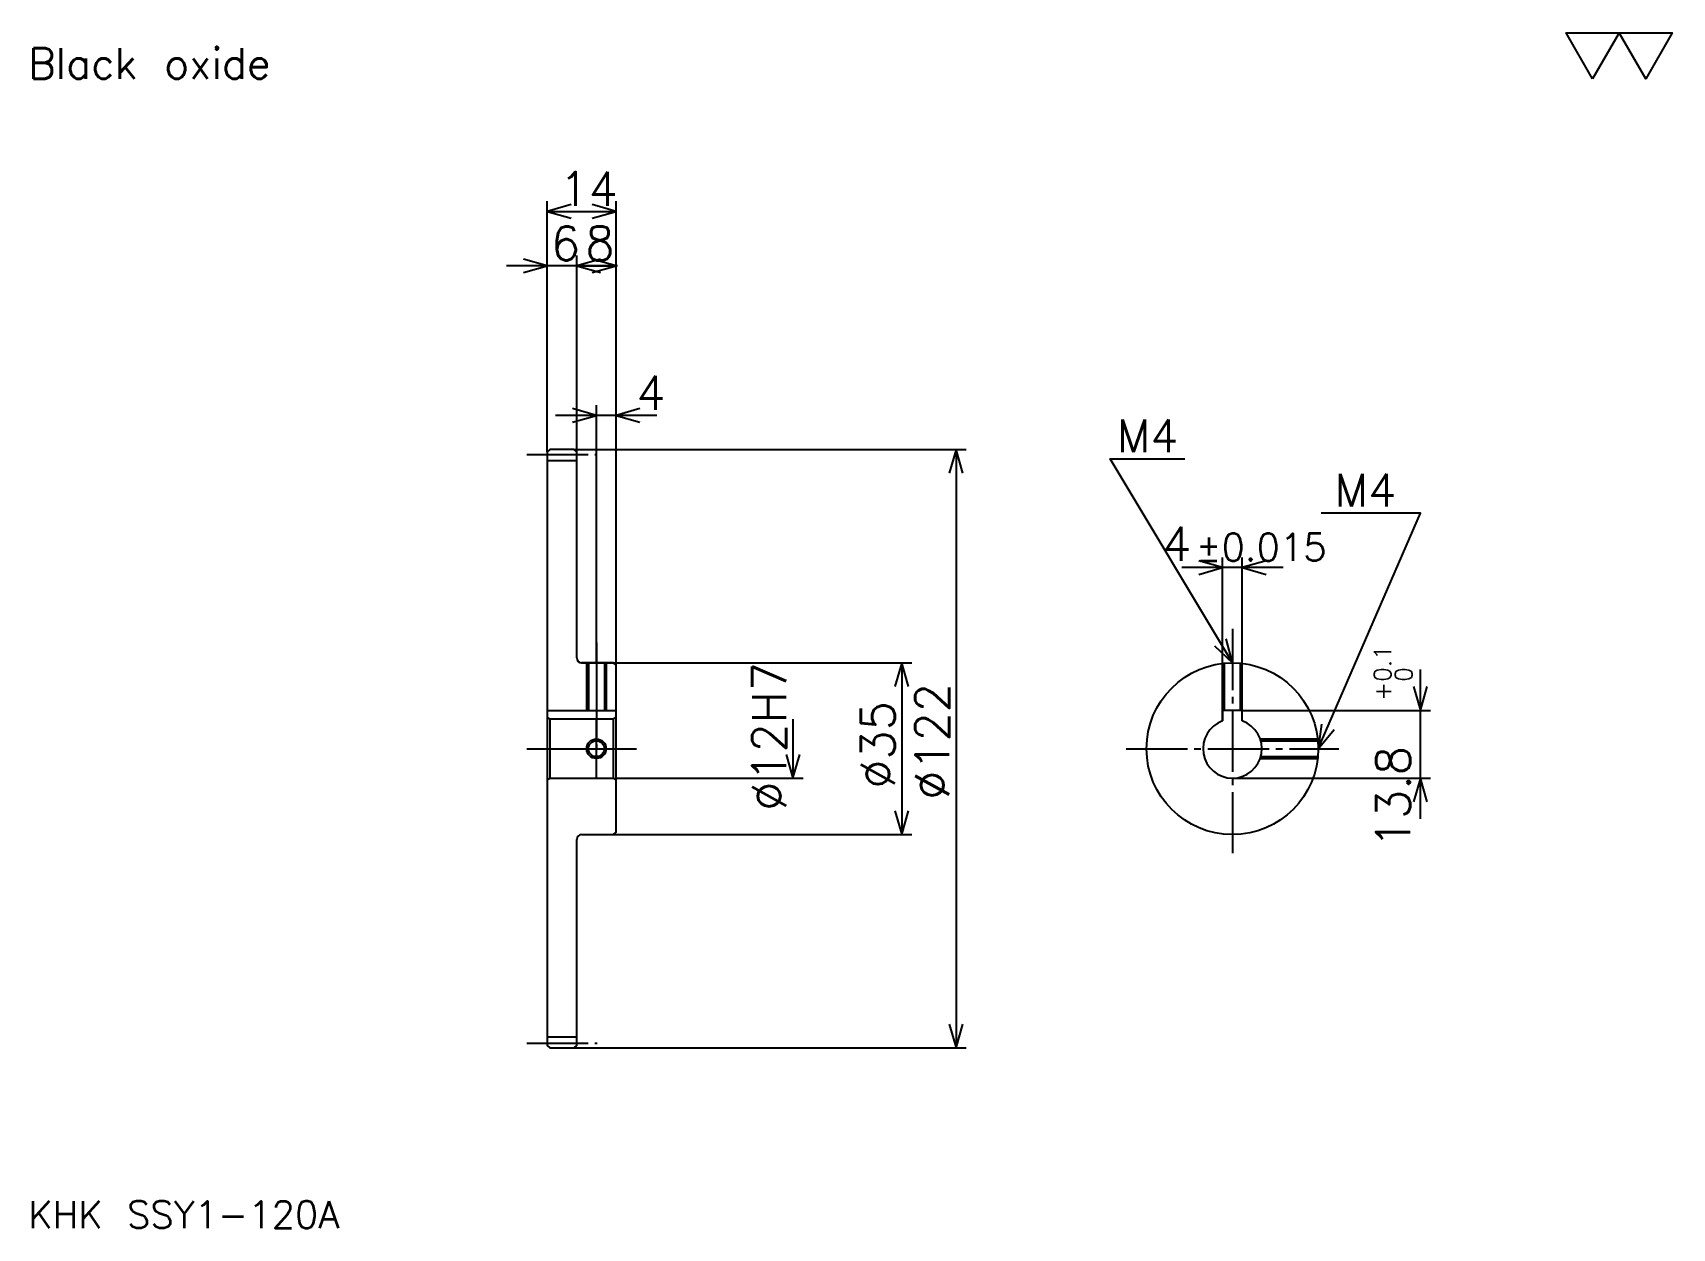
# Model space of a CAD drawing. Extents: x 15 to 349, y 15 to 259.
import ezdxf

# ---------------------------------------------------------------- set-up
doc = ezdxf.new("R2010")
doc.units = 0
doc.linetypes.add('DASHDOT', pattern=[16.636365, 12.477273, -1.386364, 1.386364, -1.386364])
doc.layers.get('0').update_dxf_attribs({"linetype": 'CONTINUOUS'})
doc.layers.add('DASHDOT', color=6, linetype='DASHDOT')
doc.styles.add('KANJI', font='TXT', dxfattribs={"bigfont": 'BIGFONT'})

msp = doc.modelspace()

# ---------------------------------------------------------------- linework, layer by layer
at = {"color": 5}
for p, q in [((119.681824, 173.988647), (119.681824, 224.590912)), ((133.681824, 173.988647), (133.681824, 224.590912)), ((119.681824, 222.511368), (133.681824, 222.511368)), ((134, 211.420471), (111.36364, 211.420471)), ((125.681824, 173.988647), (125.681824, 213.5)), ((125.681824, 211.420471), (133.681824, 211.420471)), ((142, 180.920456), (121.36364, 180.920456)), ((129.681824, 173.988647), (129.681824, 183)), ((119.681824, 173.488647), (119.681824, 173.988647)), ((125.181824, 173.988647), (133.681824, 173.988647)), ((125.681824, 173.488647), (125.681824, 173.988647)), ((129.681824, 130.488647), (129.681824, 173.988647)), ((129.681824, 130.488647), (129.681824, 173.988647)), ((133.681824, 173.988647), (205.079559, 173.988647)), ((133.681824, 129.988647), (133.681824, 173.988647)), ((203, 173.988647), (203, 51.98864)), ((257.318176, 120.788643), (257.318176, 151.97728)), ((261.318176, 120.788643), (261.318176, 151.97728)), ((269.636353, 149.897736), (249.000015, 149.897736)), ((126.681824, 130.488647), (133.681824, 130.488647)), ((133.681824, 130.488647), (193.988647, 130.488647)), ((191.909088, 130.488647), (191.909088, 95.48864)), ((297.613647, 98.670456), (297.613647, 129.106827)), ((261.318176, 120.788643), (299.693176, 120.788643)), ((169.72728, 118.98864), (169.72728, 106.98864)), ((133.681824, 106.98864), (171.806824, 106.98864)), ((259.318176, 106.98864), (299.693176, 106.98864)), ((126.681824, 95.48864), (133.681824, 95.48864)), ((133.681824, 95.48864), (193.988647, 95.48864)), ((125.181824, 51.98864), (133.681824, 51.98864)), ((133.681824, 51.98864), (205.079559, 51.98864))]:
    msp.add_line(p, q, dxfattribs=at)
at = {"color": 4}
for p, q in [((119.681824, 171.738647), (125.681824, 171.738647)), ((119.681824, 120.788643), (133.681824, 120.788643)), ((120.181824, 118.98864), (120.181824, 106.98864)), ((133.181824, 118.98864), (133.681824, 119.48864)), ((133.181824, 106.98864), (133.681824, 106.48864)), ((119.681824, 54.23864), (125.681824, 54.23864))]:
    msp.add_line(p, q, dxfattribs=at)
at = {"color": 7}
msp.add_lwpolyline([(332.727264, 249.545456), (327.320435, 258.917267), (348.947723, 258.917267), (343.540894, 249.545456), (338.134094, 258.917267), (332.727264, 249.545456)], dxfattribs=at)
at = {"color": 5}
for points in [[(124.534096, 223.897736), (119.681824, 222.511368), (124.534096, 221.125)], [(128.829559, 221.125), (133.681824, 222.511368), (128.829559, 223.897736)], [(114.829552, 210.034103), (119.681824, 211.420471), (114.829552, 212.806824)], [(130.534088, 212.806824), (125.681824, 211.420471), (130.534088, 210.034103)], [(130.534088, 212.806824), (125.681824, 211.420471), (130.534088, 210.034103)], [(128.829559, 210.034103), (133.681824, 211.420471), (128.829559, 212.806824)], [(124.829552, 179.534088), (129.681824, 180.920456), (124.829552, 182.306824)], [(138.534088, 182.306824), (133.681824, 180.920456), (138.534088, 179.534088)], [(204.386368, 169.136368), (203, 173.988647), (201.613647, 169.136368)], [(259.318176, 130.488647), (234.363647, 172.079544), (249.613647, 172.079544)], [(276.818176, 112.98864), (297.613647, 160.988647), (277.372742, 160.988647)], [(252.465912, 148.511368), (257.318176, 149.897736), (252.465912, 151.284088)], [(266.170471, 151.284088), (261.318176, 149.897736), (266.170471, 148.511368)], [(255.632919, 133.936157), (259.318176, 130.488647), (258.010498, 135.362701)], [(193.295456, 125.636368), (191.909088, 130.488647), (190.522736, 125.636368)], [(296.227295, 125.640915), (297.613647, 120.788643), (299, 125.640915)], [(277.475037, 117.992149), (276.818176, 112.98864), (280.019226, 116.8899)], [(168.340912, 111.840912), (169.72728, 106.98864), (171.113647, 111.840912)], [(299, 102.136368), (297.613647, 106.98864), (296.227295, 102.136368)], [(190.522736, 100.340912), (191.909088, 95.48864), (193.295456, 100.340912)], [(201.613647, 56.840912), (203, 51.98864), (204.386368, 56.840912)]]:
    msp.add_lwpolyline(points, dxfattribs=at)
at = {"color": 4}
for points in [[(125.681824, 131.488647), (125.681824, 173.488647), (125.181824, 173.988647), (120.181824, 173.988647), (119.681824, 173.488647), (119.681824, 106.48864)], [(126.681824, 95.48864), (133.181824, 95.48864), (133.681824, 95.98864), (133.681824, 129.988647), (133.181824, 130.488647), (126.681824, 130.488647)], [(127.681824, 130.488647), (127.681824, 120.788643)], [(128.061829, 130.488647), (128.061829, 120.788643)], [(131.301819, 130.488647), (131.301819, 120.788643)], [(131.681824, 130.488647), (131.681824, 120.788643)], [(257.318176, 118.645493), (257.318176, 130.373978)], [(257.698181, 120.788643), (257.698181, 130.413498)], [(260.938171, 120.788643), (260.938171, 130.413498)], [(261.318176, 118.645493), (261.318176, 130.373978)], [(261.318176, 118.645493), (261.318176, 120.788643), (257.318176, 120.788643), (257.318176, 118.645493)], [(119.681824, 106.48864), (120.181824, 106.98864), (133.181824, 106.98864), (133.181824, 118.98864), (120.181824, 118.98864), (119.681824, 119.48864)], [(264.975037, 114.98864), (276.703522, 114.98864)], [(265.095337, 114.608643), (276.743042, 114.608643)], [(264.975037, 110.98864), (276.703522, 110.98864)], [(265.095337, 111.368637), (276.743042, 111.368637)], [(119.681824, 106.48864), (119.681824, 52.48864), (120.181824, 51.98864), (125.181824, 51.98864), (125.681824, 52.48864), (125.681824, 94.48864)]]:
    msp.add_lwpolyline(points, dxfattribs=at)
for centre, radius in [((259.318176, 112.98864), 17.5), ((129.681824, 112.98864), 1.62)]:
    msp.add_circle(centre, radius, dxfattribs=at)
at = {"color": 7}
msp.add_circle((129.681824, 112.98864), 2, dxfattribs=at)
at = {"color": 4}
for centre, radius, start, end in [((126.681824, 131.488647), 1, 180, 270), ((259.318176, 112.98864), 6, 109.47122094, 70.52877906), ((126.681824, 94.48864), 1, 90, 180)]:
    msp.add_arc(centre, radius, start, end, dxfattribs=at)
at = {"layer": 'DASHDOT', "color": 7}
for p, q in [((115.522736, 172.988647), (129.840912, 172.988647)), ((259.318176, 137.420456), (259.318176, 91.329552)), ((129.681824, 130.488647), (129.681824, 112.98864)), ((115.522736, 112.98864), (137.840912, 112.98864)), ((237.659088, 112.98864), (280.977295, 112.98864)), ((115.522736, 52.98864), (129.840912, 52.98864))]:
    msp.add_line(p, q, dxfattribs=at)
for points in [[(129.681824, 134.647736), (129.681824, 116.629547)], [(129.681824, 106.829552), (129.681824, 119.147728)], [(123.522736, 112.98864), (135.840912, 112.98864)]]:
    msp.add_lwpolyline(points, dxfattribs=at)

# ---------------------------------------------------------------- texts
at = {"color": 7, "style": 'KANJI'}
for s, height, p in [('Black oxide', 6.238636, (13.863636, 249.545456)), ('14', 6.931818, (122.17614, 223.620453)), ('6', 6.931818, (120.428986, 212.529556)), ('8', 6.931818, (127.428986, 212.529556)), ('4', 6.931818, (137.840912, 182.029541)), ('M4', 6.654546, (235.75, 173.465912)), ('M4', 6.654546, (280.145447, 162.375)), ('4', 6.931818, (245.009552, 151.284088)), ('%%p0.015', 5.545455, (251.871201, 151.284088)), ('KHK SSY1-120A', 5.545455, (13.863636, 15.25))]:
    msp.add_text(s, height=height, dxfattribs=at).set_placement(p)
for s, height, p in [('0.1', 3.465909, (291.652283, 126.629013)), ('%%c12H7', 6.931818, (168.340912, 100.338074)), ('0', 3.465909, (295.950012, 126.629013)), ('%%c122', 6.931818, (201.613647, 102.590912)), ('+', 3.465909, (291.652283, 122.747192)), ('%%c35', 6.931818, (190.522736, 104.84375)), ('13.8', 6.931818, (295.534119, 92.743546))]:
    msp.add_text(s, height=height, rotation=90, dxfattribs=at).set_placement(p)

doc.saveas('drawing.dxf')
